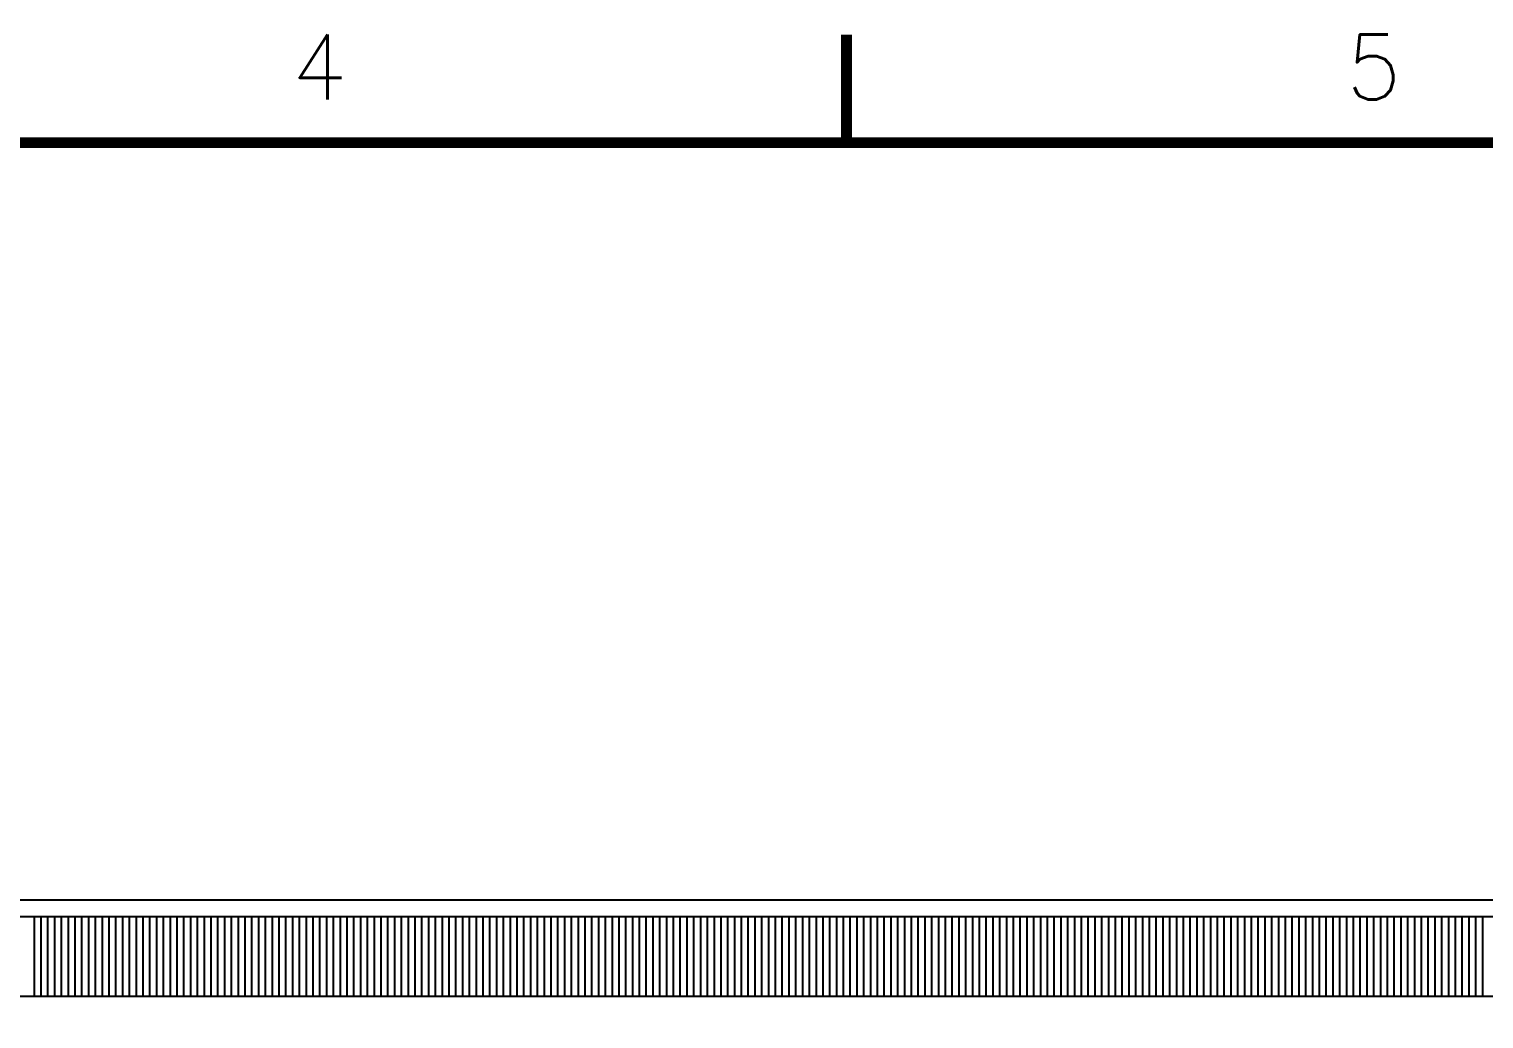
# Model space of a CAD drawing. Extents: x 295 to 953, y 10 to 290.
# Drawn here: x 649.2 to 716.4, y 244.5 to 290.2 of the extents above; entities that cross this region are included whole.
import ezdxf
from ezdxf.enums import TextEntityAlignment as Align

# ---------------------------------------------------------------- set-up
doc = ezdxf.new("R2010")
doc.units = 0
doc.header["$LTSCALE"] = 5
doc.header["$MEASUREMENT"] = 0
doc.layers.get('0').update_dxf_attribs({"linetype": 'CONTINUOUS', "lineweight": 25})
for name, color, linetype in [('DV-INT-A3_TOP', 10, 'CONTINUOUS'), ('문자', 4, 'CONTINUOUS'), ('테두리', 3, 'CONTINUOUS')]:
    doc.layers.add(name, color=color, linetype=linetype)
doc.styles.get("Standard").update_dxf_attribs({"font": 'simplex.shx'})

# ---------------------------------------------------------------- blocks, each defined once
blk = doc.blocks.new('C')
at = {"layer": '테두리', "const_width": 0.5}
for points in [[(210, 290), (210, 285)], [(15, 285), (15, 15), (405, 15), (405, 285), (15, 285)]]:
    blk.add_lwpolyline(points, dxfattribs=at)
at = {"layer": '문자'}
for s, p in [('4', (185.625, 288.5)), ('5', (234.375, 288.5))]:
    blk.add_text(s, height=3, dxfattribs=at).set_placement(p, align=Align.MIDDLE)

msp = doc.modelspace()

# ---------------------------------------------------------------- linework, layer by layer
at = {"layer": 'DV-INT-A3_TOP', "color": 7}
for p, q in [((863.51, 249.983), (510.41, 249.983)), ((850.808, 249.208), (509.983, 249.208)), ((649.434, 245.54), (649.434, 249.208)), ((649.749, 245.54), (649.749, 249.208)), ((650.063, 245.54), (650.063, 249.208)), ((650.377, 245.54), (650.377, 249.208)), ((650.692, 245.54), (650.692, 249.208)), ((651.006, 245.54), (651.006, 249.208)), ((651.32, 245.54), (651.32, 249.208)), ((651.634, 245.54), (651.634, 249.208)), ((651.949, 245.54), (651.949, 249.208)), ((652.263, 245.54), (652.263, 249.208)), ((652.577, 245.54), (652.577, 249.208)), ((652.892, 245.54), (652.892, 249.208)), ((653.206, 245.54), (653.206, 249.208)), ((653.52, 245.54), (653.52, 249.208)), ((653.835, 245.54), (653.835, 249.208)), ((654.149, 245.54), (654.149, 249.208)), ((654.463, 245.54), (654.463, 249.208)), ((654.778, 245.54), (654.778, 249.208)), ((655.092, 245.54), (655.092, 249.208)), ((655.406, 245.54), (655.406, 249.208)), ((655.721, 245.54), (655.721, 249.208)), ((656.035, 245.54), (656.035, 249.208)), ((656.349, 245.54), (656.349, 249.208)), ((656.664, 245.54), (656.664, 249.208)), ((656.978, 245.54), (656.978, 249.208)), ((657.292, 245.54), (657.292, 249.208)), ((657.607, 245.54), (657.607, 249.208)), ((657.921, 245.54), (657.921, 249.208)), ((658.235, 245.54), (658.235, 249.208)), ((658.55, 245.54), (658.55, 249.208)), ((658.864, 245.54), (658.864, 249.208)), ((659.178, 245.54), (659.178, 249.208)), ((659.493, 245.54), (659.493, 249.208)), ((659.807, 245.54), (659.807, 249.208)), ((660.121, 245.54), (660.121, 249.208)), ((660.436, 245.54), (660.436, 249.208)), ((660.75, 245.54), (660.75, 249.208)), ((661.064, 245.54), (661.064, 249.208)), ((661.379, 245.54), (661.379, 249.208)), ((661.693, 245.54), (661.693, 249.208)), ((662.007, 245.54), (662.007, 249.208)), ((662.322, 245.54), (662.322, 249.208)), ((662.636, 245.54), (662.636, 249.208)), ((662.95, 245.54), (662.95, 249.208)), ((663.265, 245.54), (663.265, 249.208)), ((663.579, 245.54), (663.579, 249.208)), ((663.893, 245.54), (663.893, 249.208)), ((664.207, 245.54), (664.207, 249.208)), ((664.522, 245.54), (664.522, 249.208)), ((664.836, 245.54), (664.836, 249.208)), ((665.15, 245.54), (665.15, 249.208)), ((665.465, 245.54), (665.465, 249.208)), ((665.779, 245.54), (665.779, 249.208)), ((666.093, 245.54), (666.093, 249.208)), ((666.408, 245.54), (666.408, 249.208)), ((666.722, 245.54), (666.722, 249.208)), ((667.036, 245.54), (667.036, 249.208)), ((667.351, 245.54), (667.351, 249.208)), ((667.665, 245.54), (667.665, 249.208)), ((667.979, 245.54), (667.979, 249.208)), ((668.294, 245.54), (668.294, 249.208)), ((668.608, 245.54), (668.608, 249.208)), ((668.922, 245.54), (668.922, 249.208)), ((669.237, 245.54), (669.237, 249.208)), ((669.551, 245.54), (669.551, 249.208)), ((669.865, 245.54), (669.865, 249.208)), ((670.18, 245.54), (670.18, 249.208)), ((670.494, 245.54), (670.494, 249.208)), ((670.808, 245.54), (670.808, 249.208)), ((671.123, 245.54), (671.123, 249.208)), ((671.437, 245.54), (671.437, 249.208)), ((671.751, 245.54), (671.751, 249.208)), ((672.066, 245.54), (672.066, 249.208)), ((672.38, 245.54), (672.38, 249.208)), ((672.694, 245.54), (672.694, 249.208)), ((673.009, 245.54), (673.009, 249.208)), ((673.323, 245.54), (673.323, 249.208)), ((673.637, 245.54), (673.637, 249.208)), ((673.952, 245.54), (673.952, 249.208)), ((674.266, 245.54), (674.266, 249.208)), ((674.58, 245.54), (674.58, 249.208)), ((674.895, 245.54), (674.895, 249.208)), ((675.209, 245.54), (675.209, 249.208)), ((675.523, 245.54), (675.523, 249.208)), ((675.838, 245.54), (675.838, 249.208)), ((676.152, 245.54), (676.152, 249.208)), ((676.466, 245.54), (676.466, 249.208)), ((676.78, 245.54), (676.78, 249.208)), ((677.095, 245.54), (677.095, 249.208)), ((677.409, 245.54), (677.409, 249.208)), ((677.723, 245.54), (677.723, 249.208)), ((678.038, 245.54), (678.038, 249.208)), ((678.352, 245.54), (678.352, 249.208)), ((678.666, 245.54), (678.666, 249.208)), ((678.981, 245.54), (678.981, 249.208)), ((679.295, 245.54), (679.295, 249.208)), ((679.609, 245.54), (679.609, 249.208)), ((679.924, 245.54), (679.924, 249.208)), ((680.238, 245.54), (680.238, 249.208)), ((680.552, 245.54), (680.552, 249.208)), ((680.867, 245.54), (680.867, 249.208)), ((681.181, 245.54), (681.181, 249.208)), ((681.495, 245.54), (681.495, 249.208)), ((681.81, 245.54), (681.81, 249.208)), ((682.124, 245.54), (682.124, 249.208)), ((682.438, 245.54), (682.438, 249.208)), ((682.753, 245.54), (682.753, 249.208)), ((683.067, 245.54), (683.067, 249.208)), ((683.381, 245.54), (683.381, 249.208)), ((683.696, 245.54), (683.696, 249.208)), ((684.01, 245.54), (684.01, 249.208)), ((684.324, 245.54), (684.324, 249.208)), ((684.639, 245.54), (684.639, 249.208)), ((684.953, 245.54), (684.953, 249.208)), ((685.267, 245.54), (685.267, 249.208)), ((685.582, 245.54), (685.582, 249.208)), ((685.896, 245.54), (685.896, 249.208)), ((686.21, 245.54), (686.21, 249.208)), ((686.525, 245.54), (686.525, 249.208)), ((686.839, 245.54), (686.839, 249.208)), ((687.153, 245.54), (687.153, 249.208)), ((687.468, 245.54), (687.468, 249.208)), ((687.782, 245.54), (687.782, 249.208)), ((688.096, 245.54), (688.096, 249.208)), ((688.411, 245.54), (688.411, 249.208)), ((688.725, 245.54), (688.725, 249.208)), ((689.039, 245.54), (689.039, 249.208)), ((689.353, 245.54), (689.353, 249.208)), ((689.668, 245.54), (689.668, 249.208)), ((689.982, 245.54), (689.982, 249.208)), ((690.296, 245.54), (690.296, 249.208)), ((690.611, 245.54), (690.611, 249.208)), ((690.925, 245.54), (690.925, 249.208)), ((691.239, 245.54), (691.239, 249.208)), ((691.554, 245.54), (691.554, 249.208)), ((691.868, 245.54), (691.868, 249.208)), ((692.182, 245.54), (692.182, 249.208)), ((692.497, 245.54), (692.497, 249.208)), ((692.811, 245.54), (692.811, 249.208)), ((693.125, 245.54), (693.125, 249.208)), ((693.44, 245.54), (693.44, 249.208)), ((693.754, 245.54), (693.754, 249.208)), ((694.068, 245.54), (694.068, 249.208)), ((694.383, 245.54), (694.383, 249.208)), ((694.697, 245.54), (694.697, 249.208)), ((695.011, 245.54), (695.011, 249.208)), ((695.326, 245.54), (695.326, 249.208)), ((695.64, 245.54), (695.64, 249.208)), ((695.954, 245.54), (695.954, 249.208)), ((696.269, 245.54), (696.269, 249.208)), ((696.583, 245.54), (696.583, 249.208)), ((696.897, 245.54), (696.897, 249.208)), ((697.212, 245.54), (697.212, 249.208)), ((697.526, 245.54), (697.526, 249.208)), ((697.84, 245.54), (697.84, 249.208)), ((698.155, 245.54), (698.155, 249.208)), ((698.469, 245.54), (698.469, 249.208)), ((698.783, 245.54), (698.783, 249.208)), ((699.098, 245.54), (699.098, 249.208)), ((699.412, 245.54), (699.412, 249.208)), ((699.726, 245.54), (699.726, 249.208)), ((700.041, 245.54), (700.041, 249.208)), ((700.355, 245.54), (700.355, 249.208)), ((700.669, 245.54), (700.669, 249.208)), ((700.984, 245.54), (700.984, 249.208)), ((701.298, 245.54), (701.298, 249.208)), ((701.612, 245.54), (701.612, 249.208)), ((701.926, 245.54), (701.926, 249.208)), ((702.241, 245.54), (702.241, 249.208)), ((702.555, 245.54), (702.555, 249.208)), ((702.869, 245.54), (702.869, 249.208)), ((703.184, 245.54), (703.184, 249.208)), ((703.498, 245.54), (703.498, 249.208)), ((703.812, 245.54), (703.812, 249.208)), ((704.127, 245.54), (704.127, 249.208)), ((704.441, 245.54), (704.441, 249.208)), ((704.755, 245.54), (704.755, 249.208)), ((705.07, 245.54), (705.07, 249.208)), ((705.384, 245.54), (705.384, 249.208)), ((705.698, 245.54), (705.698, 249.208)), ((706.013, 245.54), (706.013, 249.208)), ((706.327, 245.54), (706.327, 249.208)), ((706.641, 245.54), (706.641, 249.208)), ((706.956, 245.54), (706.956, 249.208)), ((707.27, 245.54), (707.27, 249.208)), ((707.584, 245.54), (707.584, 249.208)), ((707.899, 245.54), (707.899, 249.208)), ((708.213, 245.54), (708.213, 249.208)), ((708.527, 245.54), (708.527, 249.208)), ((708.842, 245.54), (708.842, 249.208)), ((709.156, 245.54), (709.156, 249.208)), ((709.47, 245.54), (709.47, 249.208)), ((709.785, 245.54), (709.785, 249.208)), ((710.099, 245.54), (710.099, 249.208)), ((710.413, 245.54), (710.413, 249.208)), ((710.728, 245.54), (710.728, 249.208)), ((711.042, 245.54), (711.042, 249.208)), ((711.356, 245.54), (711.356, 249.208)), ((711.671, 245.54), (711.671, 249.208)), ((711.985, 245.54), (711.985, 249.208)), ((712.299, 245.54), (712.299, 249.208)), ((712.614, 245.54), (712.614, 249.208)), ((712.928, 245.54), (712.928, 249.208)), ((713.242, 245.54), (713.242, 249.208)), ((713.557, 245.54), (713.557, 249.208)), ((713.871, 245.54), (713.871, 249.208)), ((714.185, 245.54), (714.185, 249.208)), ((714.499, 245.54), (714.499, 249.208)), ((714.814, 245.54), (714.814, 249.208)), ((715.128, 245.54), (715.128, 249.208)), ((715.442, 245.54), (715.442, 249.208)), ((715.757, 245.54), (715.757, 249.208)), ((716.071, 245.54), (716.071, 249.208)), ((716.385, 245.54), (716.385, 249.208)), ((522.032, 245.54), (668.499, 245.54)), ((668.499, 245.54), (741.842, 245.54))]:
    msp.add_line(p, q, dxfattribs=at)

# ---------------------------------------------------------------- block references
msp.add_blockref('C', (476.978, 0))

doc.saveas('drawing.dxf')
